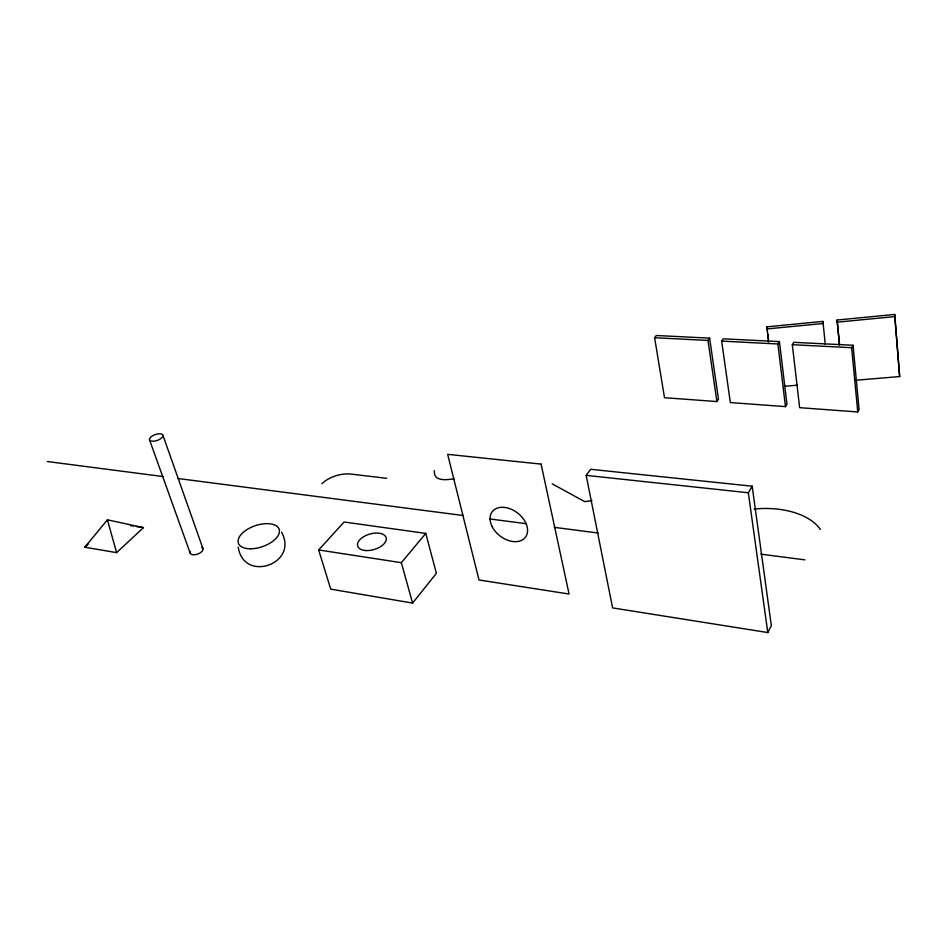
<?xml version="1.0" encoding="UTF-8"?>
<svg xmlns="http://www.w3.org/2000/svg" width="947" height="947" viewBox="0 0 947 947"><rect width="100%" height="100%" fill="white"/><g stroke="black" fill="none" stroke-linecap="round" stroke-linejoin="round"><path stroke-width="1.42" d="M768.502 342.033L766.928 326.833L822.907 321.412L825.299 344.388M767.792 632.549L771.332 625.588L752.178 486.202L590.656 469.298L586.181 475.37L612.602 607.903L767.792 632.549L748.331 492.76L752.178 486.202M857.745 411.957L859.083 409.424L853.034 345.264L793.823 342.329L792.331 344.696L799.635 407.672L857.745 411.957L851.649 347.703L853.034 345.264M785.477 406.618L786.957 404.18L779.417 341.607L723.283 338.825L721.661 341.121L730.338 402.558L785.477 406.618L777.889 343.974L779.417 341.607M716.903 401.564L718.489 399.196L709.611 338.138L656.342 335.498L654.614 337.736L664.51 397.704L716.903 401.564L707.977 340.435L709.611 338.138M412.584 603.085L436.389 573.326L425.783 533.41L344.116 522.01L318.654 549.958L330.752 589.141L412.584 603.085L401.35 562.684L425.783 533.41M84.839 547.224L107.425 519.808L143.459 527.633L116.599 552.634L84.839 547.224L88.083 544.276M591.911 500.537L584.749 501.65L552.208 483.846M453.921 478.874C448.144 479.478 441.586 480.934 436.413 477.489L434.626 474.731L434.259 470.612M839.504 345.241L837.101 320.027L894.69 314.451L899.65 376.551L856.135 380.232M766.869 328.94L822.979 323.531L822.907 321.412M837.207 322.158L894.951 316.582M784.246 386.305L797.279 385.204M654.614 337.736L707.977 340.435M721.661 341.121L777.889 343.974M792.331 344.696L851.649 347.703M586.181 475.37L748.331 492.76M386.684 478.306L350.792 474.068A21.71 10.926 -16.5 0 0 322.004 483.728M47.35 461.532L163.097 476.554M177.752 478.46L463.45 515.547M489.824 518.968L526.449 523.727M554.291 527.337L598.244 533.043M760.879 554.149L804.832 559.855M318.654 549.958L401.35 562.684M130.556 525.621L133.42 526.07M136.285 526.52L143.459 527.633M281.614 532.226C298.968 563.974 243.687 583.186 238.218 547.153M149.472 439.716L190.252 553.344M162.931 435.3A7.091 3.101 -19.3 0 1 153.485 441.243A7.091 3.101 -19.3 0 1 152.195 436.011A7.091 3.101 -19.3 0 1 162.931 435.3L202.989 548.668M107.425 519.808L116.599 552.634M766.928 326.833L767.472 331.19M767.839 334.09L768.562 339.902M899.65 376.551L894.69 314.451M837.101 320.027L839.527 344.53M754.167 509.036A66.574 38.129 -5.4 0 1 820.339 529.42M201.77 547.319A6.795 3.445 -20.2 0 1 197.722 554.102A6.795 3.445 -20.2 0 1 190.347 551.497M541.092 464.113L447.659 454.335L479.004 579.978L569.076 594.029L541.092 464.113M250.47 548.787A21.544 11.08 -18.8 0 0 279.341 529.941A21.544 11.08 -18.8 0 0 246.504 529.894A21.544 11.08 -18.8 0 0 250.47 548.787M366.039 550.55A14.844 8.038 -16.3 0 0 386.234 538.05A14.844 8.038 -16.3 0 0 363.411 536.842A14.844 8.038 -16.3 0 0 366.039 550.55M492.038 526.39A20.952 14.454 37.9 0 0 524.484 538.31A20.952 14.454 37.9 0 0 509.924 508.717A20.952 14.454 37.9 0 0 492.038 526.39"/></g></svg>
